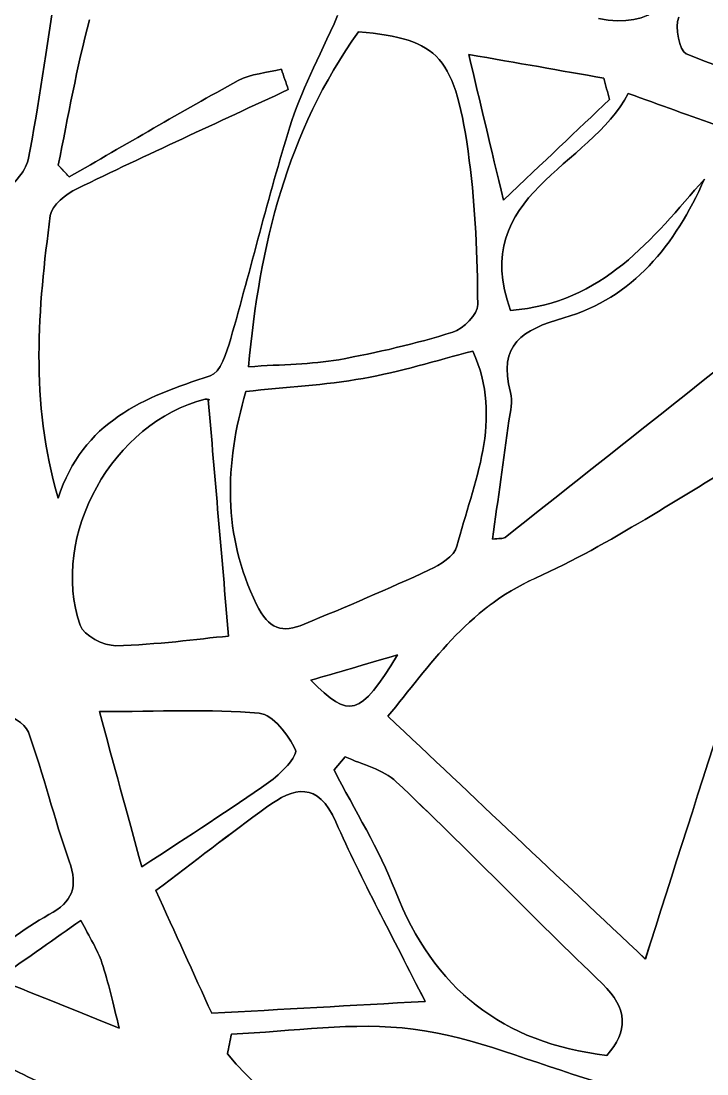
# Model space of a CAD drawing. Extents: x 105 to 524, y 66 to 486.
# Drawn here: x 239.05 to 267.65, y 292.14 to 336.03 of the extents above; entities that cross this region are included whole.
import ezdxf

# ---------------------------------------------------------------- set-up
doc = ezdxf.new("R2010")
doc.units = 0
doc.layers.add('tree', color=7, linetype='CONTINUOUS')

msp = doc.modelspace()

# ---------------------------------------------------------------- linework, layer by layer
at = {"layer": 'tree', "color": 7}
for p, q in [((263.592518, 332.765132), (263.592518, 332.765132)), ((263.592546, 332.765132), (263.592546, 332.765132)), ((264.37506, 333.016599), (264.37506, 333.016599)), ((264.375194, 333.016627), (264.375194, 333.016627)), ((240.599609, 330.024839), (241.059441, 329.537868)), ((240.599609, 330.024839), (240.599609, 330.024839)), ((240.599609, 330.024839), (241.059441, 329.537868)), ((240.599718, 330.024867), (240.599718, 330.024867)), ((248.529701, 321.620014), (248.529701, 321.620014)), ((248.529782, 321.619884), (248.529782, 321.619884)), ((248.421525, 320.592087), (248.421525, 320.592087)), ((248.421553, 320.59214), (248.421553, 320.59214)), ((247.702592, 310.393965), (247.702592, 310.39398)), ((247.702698, 310.394018), (247.702698, 310.394004)), ((254.752888, 309.608019), (254.752888, 309.608019)), ((254.752912, 309.608015), (254.752912, 309.608015)), ((252.100659, 304.819713), (252.562893, 305.362751)), ((252.100659, 304.819713), (252.562893, 305.362751)), ((252.562974, 305.362751), (252.100736, 304.819713)), ((252.562974, 305.362751), (252.100736, 304.819713)), ((252.562974, 305.362751), (252.562974, 305.362751)), ((244.079857, 300.770682), (244.079857, 300.770682)), ((244.07991, 300.770706), (244.07991, 300.770706)), ((244.671307, 299.784294), (244.671307, 299.784294)), ((244.671335, 299.784188), (244.671335, 299.784188)), ((241.542506, 298.539789), (241.542506, 298.539789)), ((241.542521, 298.539683), (241.542521, 298.539683))]:
    msp.add_line(p, q, dxfattribs=at)
for points in [[(104.943981, 275.896663), (104.943988, 391.738389), (198.852265, 485.646659), (314.693991, 485.646659)], [(263.136659, 336.134696), (265.347161, 335.699252), (266.625183, 336.838456), (266.077764, 339.008212)], [(263.136694, 336.134696), (265.347196, 335.699252), (266.625218, 336.838456), (266.077799, 339.008212)], [(266.078049, 339.008212), (266.625201, 336.838456), (265.347178, 335.699252), (263.136941, 336.134696)], [(266.078049, 339.008212), (266.625201, 336.838456), (265.347178, 335.699252), (263.136941, 336.134696)], [(239.33948, 330.253915), (239.803584, 332.548082), (240.105865, 334.875089), (240.505079, 337.435966)], [(239.33948, 330.253901), (239.803584, 332.548068), (240.105865, 334.875075), (240.505079, 337.435952)], [(240.505135, 337.435843), (240.105918, 334.874962), (239.803368, 332.548223), (239.339533, 330.253788)], [(240.505135, 337.435843), (240.105918, 334.874962), (239.803368, 332.548223), (239.339533, 330.253788)], [(250.254202, 331.621119), (250.702819, 333.073495), (251.451046, 334.433227), (252.249742, 336.261512)], [(250.254202, 331.621119), (250.702819, 333.073495), (251.451046, 334.433227), (252.249742, 336.261512)], [(252.249848, 336.261273), (251.450884, 334.433252), (250.702925, 333.07352), (250.254308, 331.621144)], [(252.249848, 336.261273), (251.450884, 334.433252), (250.702925, 333.07352), (250.254308, 331.621144)], [(241.90567, 336.087441), (241.364393, 334.095496), (241.016448, 332.05069), (240.599609, 330.024839)], [(241.90567, 336.087441), (241.364393, 334.095496), (241.016448, 332.05069), (240.599609, 330.024839)], [(240.599718, 330.024867), (241.016289, 332.050718), (241.364502, 334.095256), (241.905511, 336.087466)], [(240.599718, 330.024867), (241.016289, 332.050718), (241.364502, 334.095256), (241.905511, 336.087466)], [(266.479648, 336.196901), (266.296196, 335.796431), (266.509564, 334.784308), (266.789408, 334.670305)], [(266.789426, 334.670305), (266.509574, 334.784308), (266.296214, 335.796431), (266.479666, 336.196901)], [(266.789426, 334.670305), (266.509574, 334.784308), (266.296214, 335.796431), (266.479666, 336.196901)], [(266.479683, 336.196901), (266.296232, 335.796431), (266.509599, 334.784308), (266.789443, 334.670305)], [(253.126681, 335.587118), (250.118548, 331.405932), (249.001548, 326.652604), (248.529701, 321.620014)], [(253.126681, 335.587118), (250.118548, 331.405932), (249.001548, 326.652604), (248.529701, 321.620014)], [(248.529782, 321.619884), (249.001629, 326.65247), (250.11863, 331.406066), (253.126494, 335.587252)], [(248.529782, 321.619884), (249.001629, 326.65247), (250.11863, 331.406066), (253.126494, 335.587252)], [(253.126494, 335.587252), (256.499924, 335.287698), (257.169112, 334.583405), (257.743766, 330.217734)], [(253.126494, 335.587252), (256.499924, 335.287698), (257.169112, 334.583405), (257.743766, 330.217734)], [(257.743953, 330.2176), (257.169299, 334.583536), (256.499847, 335.287832), (253.126681, 335.587118)], [(257.743953, 330.2176), (257.169299, 334.583536), (256.499847, 335.287832), (253.126681, 335.587118)], [(259.165669, 328.568727), (258.638008, 330.784401), (258.204614, 332.602805), (257.718613, 334.642806)], [(257.718613, 334.642806), (259.756346, 334.285318), (261.55348, 333.969748), (263.350347, 333.654442)], [(259.165669, 328.568727), (258.638008, 330.784401), (258.204614, 332.602805), (257.718613, 334.642806)], [(257.718613, 334.642806), (259.756346, 334.285318), (261.55348, 333.969748), (263.350347, 333.654442)], [(263.350319, 333.654442), (261.553452, 333.970016), (259.756317, 334.285318), (257.718853, 334.642806)], [(257.718853, 334.642806), (258.204854, 332.602805), (258.637984, 330.784401), (259.165908, 328.568727)], [(263.350319, 333.654442), (261.553452, 333.970016), (259.756317, 334.285318), (257.718853, 334.642806)], [(257.718853, 334.642806), (258.204854, 332.602805), (258.637984, 330.784401), (259.165908, 328.568727)], [(266.789408, 334.670305), (268.815122, 333.843732), (270.90546, 333.174947), (273.457497, 332.289104)], [(273.457515, 332.289104), (270.905478, 333.174947), (268.815139, 333.843732), (266.789426, 334.670305)], [(273.457515, 332.289104), (270.905478, 333.174947), (268.815139, 333.843732), (266.789426, 334.670305)], [(266.789443, 334.670305), (268.815157, 333.843732), (270.905496, 333.174947), (273.457532, 332.289104)], [(248.104582, 333.55219), (248.632775, 333.841598), (249.301695, 333.874435), (249.905725, 334.025279)], [(248.104582, 333.55219), (248.632775, 333.841598), (249.301695, 333.874435), (249.905725, 334.025279)], [(249.90583, 334.025307), (249.301801, 333.874463), (248.632881, 333.841623), (248.104692, 333.552218)], [(249.90583, 334.025307), (249.301801, 333.874463), (248.632881, 333.841623), (248.104692, 333.552218)], [(249.905725, 334.025279), (250.001588, 333.743349), (250.097452, 333.461685), (250.19332, 333.179752)], [(249.905725, 334.025279), (250.001588, 333.743349), (250.097452, 333.461685), (250.19332, 333.179752)], [(250.193157, 333.17978), (250.097562, 333.461709), (250.001694, 333.743374), (249.90583, 334.025307)], [(250.193157, 333.17978), (250.097562, 333.461709), (250.001694, 333.743374), (249.90583, 334.025307)], [(263.592518, 332.765132), (263.511877, 333.061747), (263.430964, 333.358095), (263.350319, 333.654442)], [(263.592518, 332.765132), (263.511877, 333.061747), (263.430964, 333.358095), (263.350319, 333.654442)], [(263.350347, 333.654442), (263.430992, 333.358095), (263.511901, 333.061479), (263.592546, 332.765132)], [(263.350347, 333.654442), (263.430992, 333.358095), (263.511901, 333.061479), (263.592546, 332.765132)], [(248.104692, 333.552218), (245.734233, 332.25389), (243.404101, 330.882674), (241.059282, 329.537893)], [(248.104692, 333.552218), (245.734233, 332.25389), (243.404101, 330.882674), (241.059282, 329.537893)], [(241.059441, 329.537868), (243.403995, 330.882914), (245.734396, 332.253862), (248.104582, 333.55219)], [(241.059441, 329.537868), (243.403995, 330.882914), (245.734396, 332.253862), (248.104582, 333.55219)], [(250.19332, 333.179752), (247.250878, 331.80854), (244.298555, 330.457884), (241.376944, 329.043951)], [(250.19332, 333.179752), (247.250878, 331.80854), (244.298555, 330.457884), (241.376944, 329.043951)], [(241.37705, 329.043979), (244.298664, 330.457909), (247.250984, 331.808564), (250.193157, 333.17978)], [(241.37705, 329.043979), (244.298664, 330.457909), (247.250984, 331.808564), (250.193157, 333.17978)], [(259.461113, 323.97022), (257.700561, 328.783618), (262.792623, 329.952996), (264.37506, 333.016599)], [(259.461113, 323.97022), (257.700561, 328.783618), (262.792623, 329.952996), (264.37506, 333.016599)], [(264.375194, 333.016627), (262.792753, 329.95302), (257.700695, 328.783378), (259.460979, 323.970248)], [(264.375194, 333.016627), (262.792753, 329.95302), (257.700695, 328.783378), (259.460979, 323.970248)], [(263.592546, 332.765132), (262.219729, 331.463601), (260.846641, 330.162069), (259.165669, 328.568727)], [(263.592546, 332.765132), (262.219729, 331.463601), (260.846641, 330.162069), (259.165669, 328.568727)], [(259.165908, 328.568727), (260.846616, 330.162334), (262.219701, 331.463601), (263.592518, 332.765132)], [(259.165908, 328.568727), (260.846616, 330.162334), (262.219701, 331.463601), (263.592518, 332.765132)], [(264.37506, 333.016599), (267.008811, 332.056804), (269.460712, 331.203801), (271.876562, 330.258956)], [(264.37506, 333.016599), (267.008811, 332.056804), (269.460712, 331.203801), (271.876562, 330.258956)], [(271.876696, 330.258981), (269.460578, 331.203826), (267.008677, 332.056564), (264.375194, 333.016627)], [(271.876696, 330.258981), (269.460578, 331.203826), (267.008677, 332.056564), (264.375194, 333.016627)], [(250.254308, 331.621144), (249.353338, 328.704377), (248.636353, 325.731547), (247.793863, 322.796094)], [(250.254308, 331.621144), (249.353338, 328.704377), (248.636353, 325.731547), (247.793863, 322.796094)], [(247.794025, 322.796066), (248.636247, 325.731519), (249.353497, 328.704353), (250.254202, 331.621119)], [(247.794025, 322.796066), (248.636247, 325.731519), (249.353497, 328.704353), (250.254202, 331.621119)], [(238.146907, 328.896317), (238.657208, 329.098691), (239.233467, 329.729567), (239.33948, 330.253915)], [(238.146908, 328.896303), (238.657208, 329.098677), (239.233467, 329.729553), (239.33948, 330.253901)], [(239.339533, 330.253788), (239.233519, 329.729705), (238.657264, 329.098564), (238.14696, 328.896458)], [(239.339533, 330.253788), (239.233519, 329.729705), (238.657264, 329.098564), (238.14696, 328.896458)], [(257.743766, 330.217734), (258.005192, 328.232731), (258.081032, 326.215689), (258.094649, 324.211999)], [(257.743766, 330.217734), (258.005192, 328.232731), (258.081032, 326.215689), (258.094649, 324.211999)], [(258.094836, 324.212133), (258.080937, 326.215558), (258.005114, 328.232597), (257.743953, 330.2176)], [(258.094836, 324.212133), (258.080937, 326.215558), (258.005114, 328.232597), (257.743953, 330.2176)], [(241.059282, 329.537893), (240.906272, 329.700216), (240.752993, 329.862543), (240.599718, 330.024867)], [(241.059282, 329.537893), (240.906272, 329.700216), (240.752993, 329.862543), (240.599718, 330.024867)], [(259.460979, 323.970248), (263.344713, 324.269802), (265.362418, 326.967642), (267.545682, 329.444424)], [(259.460979, 323.970248), (263.344713, 324.269802), (265.362418, 326.967642), (267.545682, 329.444424)], [(267.545548, 329.444396), (265.362284, 326.967614), (263.344579, 324.269774), (259.461113, 323.97022)], [(267.545548, 329.444396), (265.362284, 326.967614), (263.344579, 324.269774), (259.461113, 323.97022)], [(261.686036, 323.661592), (264.576669, 324.488164), (266.323604, 326.689688), (267.545548, 329.444396)], [(261.686036, 323.661592), (264.576669, 324.488164), (266.323604, 326.689688), (267.545548, 329.444396)], [(267.545682, 329.444424), (266.323738, 326.689716), (264.576803, 324.488189), (261.686167, 323.661617)], [(267.545682, 329.444424), (266.323738, 326.689716), (264.576803, 324.488189), (261.686167, 323.661617)], [(241.376944, 329.043951), (240.921385, 328.823694), (240.324298, 328.351938), (240.269021, 327.933311)], [(241.376944, 329.043951), (240.921385, 328.823694), (240.324298, 328.351938), (240.269021, 327.933311)], [(240.26913, 327.933339), (240.324404, 328.351963), (240.921491, 328.823719), (241.37705, 329.043979)], [(240.26913, 327.933339), (240.324404, 328.351963), (240.921491, 328.823719), (241.37705, 329.043979)], [(240.59678, 316.148537), (239.40848, 320.174874), (239.757225, 324.060249), (240.26913, 327.933339)], [(240.59678, 316.148537), (239.40848, 320.174874), (239.757225, 324.060249), (240.26913, 327.933339)], [(240.269021, 327.933311), (239.757387, 324.06022), (239.408642, 320.174849), (240.596939, 316.148512)], [(240.269021, 327.933311), (239.757387, 324.06022), (239.408642, 320.174849), (240.596939, 316.148512)], [(273.191704, 325.72108), (268.638782, 321.866144), (263.911225, 318.217317), (259.234936, 314.50842)], [(273.191704, 325.72108), (268.638782, 321.866144), (263.911225, 318.217317), (259.234936, 314.50842)], [(259.235071, 314.508448), (263.911359, 318.217345), (268.638648, 321.866172), (273.191834, 325.721109)], [(259.235071, 314.508448), (263.911359, 318.217345), (268.638648, 321.866172), (273.191834, 325.721109)], [(258.094649, 324.211999), (258.097472, 323.818201), (257.496493, 323.198807), (257.056957, 323.063715)], [(258.094649, 324.211999), (258.097472, 323.818201), (257.496493, 323.198807), (257.056957, 323.063715)], [(257.057144, 323.063849), (257.496416, 323.198673), (258.097507, 323.818335), (258.094836, 324.212133)], [(257.057144, 323.063849), (257.496416, 323.198673), (258.097507, 323.818335), (258.094836, 324.212133)], [(259.464316, 320.550462), (258.909954, 322.543742), (259.977287, 323.173016), (261.686036, 323.661592)], [(259.464316, 320.550462), (258.909954, 322.543742), (259.977287, 323.173016), (261.686036, 323.661592)], [(261.686167, 323.661617), (259.977156, 323.173044), (258.910088, 322.54377), (259.46445, 320.550491)], [(261.686167, 323.661617), (259.977156, 323.173044), (258.910088, 322.54377), (259.46445, 320.550491)], [(247.793863, 322.796094), (247.63017, 322.225021), (247.351388, 321.369348), (246.938288, 321.23906)], [(247.793863, 322.796094), (247.63017, 322.225021), (247.351388, 321.369348), (246.938288, 321.23906)], [(246.938447, 321.239035), (247.35155, 321.36932), (247.630065, 322.224993), (247.794025, 322.796066)], [(246.938447, 321.239035), (247.35155, 321.36932), (247.630065, 322.224993), (247.794025, 322.796066)], [(257.056957, 323.063715), (255.498551, 322.585016), (253.901423, 322.202969), (252.295219, 321.9173)], [(257.056957, 323.063715), (255.498551, 322.585016), (253.901423, 322.202969), (252.295219, 321.9173)], [(252.295406, 321.917166), (253.901346, 322.203103), (255.498469, 322.584886), (257.057144, 323.063849)], [(252.295406, 321.917166), (253.901346, 322.203103), (255.498469, 322.584886), (257.057144, 323.063849)], [(253.317848, 321.135925), (254.848483, 321.405578), (256.343069, 321.878935), (257.889996, 322.272198)], [(253.317848, 321.135925), (254.848483, 321.405578), (256.343069, 321.878935), (257.889996, 322.272198)], [(257.890021, 322.272251), (256.343097, 321.878988), (254.848512, 321.405363), (253.317876, 321.135978)], [(257.890021, 322.272251), (256.343097, 321.878988), (254.848512, 321.405363), (253.317876, 321.135978)], [(257.889996, 322.272198), (259.193651, 319.421909), (257.914302, 316.790546), (257.225617, 314.137823)], [(257.889996, 322.272198), (259.193651, 319.421909), (257.914302, 316.790546), (257.225617, 314.137823)], [(257.225641, 314.137876), (257.91432, 316.790599), (259.193679, 319.421962), (257.890021, 322.272251)], [(257.225641, 314.137876), (257.91432, 316.790599), (259.193679, 319.421962), (257.890021, 322.272251)], [(248.529701, 321.620014), (249.975687, 321.725205), (251.154639, 321.714259), (252.295406, 321.917166)], [(248.529701, 321.620014), (249.975687, 321.725205), (251.154639, 321.714259), (252.295406, 321.917166)], [(252.295219, 321.9173), (251.15472, 321.714128), (249.975765, 321.725071), (248.529782, 321.619884)], [(252.295219, 321.9173), (251.15472, 321.714128), (249.975765, 321.725071), (248.529782, 321.619884)], [(246.938288, 321.23906), (244.182237, 320.369505), (241.62112, 319.334952), (240.59678, 316.148537)], [(246.938288, 321.23906), (244.182237, 320.369505), (241.62112, 319.334952), (240.59678, 316.148537)], [(240.596939, 316.148512), (241.621014, 319.334928), (244.182131, 320.369477), (246.938447, 321.239035)], [(240.596939, 316.148512), (241.621014, 319.334928), (244.182131, 320.369477), (246.938447, 321.239035)], [(248.421525, 320.592087), (250.080872, 320.767759), (251.716716, 320.853728), (253.317848, 321.135925)], [(248.421525, 320.592087), (250.080872, 320.767759), (251.716716, 320.853728), (253.317848, 321.135925)], [(253.317876, 321.135978), (251.716745, 320.853781), (250.080896, 320.767812), (248.421553, 320.59214)], [(253.317876, 321.135978), (251.716745, 320.853781), (250.080896, 320.767812), (248.421553, 320.59214)], [(248.870142, 311.715774), (247.455933, 314.62266), (247.533372, 317.521541), (248.421525, 320.592087)], [(248.870142, 311.715774), (247.455933, 314.62266), (247.533372, 317.521541), (248.421525, 320.592087)], [(248.421553, 320.59214), (247.5334, 317.521594), (247.455958, 314.622716), (248.870167, 311.715827)], [(248.421553, 320.59214), (247.5334, 317.521594), (247.455958, 314.622716), (248.870167, 311.715827)], [(259.46445, 320.550491), (259.56459, 320.1898), (259.450022, 319.759961), (259.39689, 319.367232)], [(259.46445, 320.550491), (259.56459, 320.1898), (259.450022, 319.759961), (259.39689, 319.367232)], [(259.397024, 319.367203), (259.450163, 319.759933), (259.56472, 320.189772), (259.464316, 320.550462)], [(259.397024, 319.367203), (259.450163, 319.759933), (259.56472, 320.189772), (259.464316, 320.550462)], [(246.729627, 320.268572), (242.901971, 319.325865), (240.225763, 314.57494), (241.511797, 310.843881)], [(246.729627, 320.268572), (242.901971, 319.325865), (240.225763, 314.57494), (241.511797, 310.843881)], [(241.511688, 310.843842), (240.225922, 314.574897), (242.901865, 319.325823), (246.729522, 320.268533)], [(241.511688, 310.843842), (240.225922, 314.574897), (242.901865, 319.325823), (246.729522, 320.268533)], [(246.729522, 320.268533), (246.844079, 320.296579), (246.984005, 320.221811), (246.856095, 320.248495)], [(246.729522, 320.268533), (246.844079, 320.296579), (246.984005, 320.221811), (246.856095, 320.248495)], [(246.856201, 320.248534), (246.983843, 320.221829), (246.843924, 320.296593), (246.729627, 320.268572)], [(246.856201, 320.248534), (246.983843, 320.221829), (246.843924, 320.296593), (246.729627, 320.268572)], [(246.856095, 320.248495), (247.135678, 316.994798), (247.408855, 313.815056), (247.702592, 310.393965)], [(246.856095, 320.248495), (247.135678, 316.994798), (247.408855, 313.815056), (247.702592, 310.393965)], [(247.702698, 310.394004), (247.408693, 313.815099), (247.135519, 316.99484), (246.856201, 320.248534)], [(247.702698, 310.394004), (247.408693, 313.815099), (247.135519, 316.99484), (246.856201, 320.248534)], [(259.39689, 319.367232), (259.176322, 317.73598), (258.941334, 316.106327), (258.705276, 314.432089)], [(259.39689, 319.367232), (259.176322, 317.73598), (258.941334, 316.106327), (258.705276, 314.432089)], [(258.705406, 314.432329), (258.9412, 316.106302), (259.176457, 317.735952), (259.397024, 319.367203)], [(258.705406, 314.432329), (258.9412, 316.106302), (259.176457, 317.735952), (259.397024, 319.367203)], [(265.084168, 296.929362), (267.403086, 304.193374), (269.723605, 311.462194), (272.224909, 319.297283)], [(265.084168, 296.929362), (267.403086, 304.193374), (269.723605, 311.462194), (272.224909, 319.297283)], [(272.224775, 319.297149), (269.723739, 311.462328), (267.40322, 304.193508), (265.084302, 296.929228)], [(272.224775, 319.297149), (269.723739, 311.462328), (267.40322, 304.193508), (265.084302, 296.929228)], [(260.507081, 312.814321), (263.647661, 314.226381), (266.527619, 316.214855), (269.531476, 317.933945)], [(260.507081, 312.814321), (263.647661, 314.226381), (266.527619, 316.214855), (269.531476, 317.933945)], [(269.53161, 317.934079), (266.527749, 316.214721), (263.647527, 314.226247), (260.507215, 312.814187)], [(269.53161, 317.934079), (266.527749, 316.214721), (263.647527, 314.226247), (260.507215, 312.814187)], [(258.705276, 314.432089), (258.990733, 314.46947), (259.150686, 314.441438), (259.235071, 314.508448)], [(258.705276, 314.432089), (258.990733, 314.46947), (259.150686, 314.441438), (259.235071, 314.508448)], [(259.234936, 314.50842), (259.150552, 314.44141), (258.990599, 314.469441), (258.705406, 314.432329)], [(259.234936, 314.50842), (259.150552, 314.44141), (258.990599, 314.469441), (258.705406, 314.432329)], [(257.225617, 314.137823), (257.120136, 313.731748), (256.525187, 313.361176), (256.073899, 313.152398)], [(257.225617, 314.137823), (257.120136, 313.731748), (256.525187, 313.361176), (256.073899, 313.152398)], [(256.073928, 313.152451), (256.525215, 313.361229), (257.120164, 313.731801), (257.225641, 314.137876)], [(256.073928, 313.152451), (256.525215, 313.361229), (257.120164, 313.731801), (257.225641, 314.137876)], [(256.073899, 313.152398), (254.355007, 312.356528), (252.608609, 311.618595), (250.860073, 310.889202)], [(256.073899, 313.152398), (254.355007, 312.356528), (252.608609, 311.618595), (250.860073, 310.889202)], [(250.860101, 310.889255), (252.608634, 311.618648), (254.355032, 312.356581), (256.073928, 313.152451)], [(250.860101, 310.889255), (252.608634, 311.618648), (254.355032, 312.356581), (256.073928, 313.152451)], [(254.349024, 307.051004), (256.094622, 309.157751), (257.633537, 311.522399), (260.507081, 312.814321)], [(254.349024, 307.051004), (256.094622, 309.157751), (257.633537, 311.522399), (260.507081, 312.814321)], [(260.507215, 312.814187), (257.633671, 311.522265), (256.094488, 309.157885), (254.349158, 307.05087)], [(260.507215, 312.814187), (257.633671, 311.522265), (256.094488, 309.157885), (254.349158, 307.05087)], [(250.860073, 310.889202), (249.948958, 310.509289), (249.38071, 310.666007), (248.870142, 311.715774)], [(250.860073, 310.889202), (249.948958, 310.509289), (249.38071, 310.666007), (248.870142, 311.715774)], [(248.870167, 311.715827), (249.380735, 310.666059), (249.948982, 310.509341), (250.860101, 310.889255)], [(248.870167, 311.715827), (249.380735, 310.666059), (249.948982, 310.509341), (250.860101, 310.889255)], [(243.007078, 309.993506), (242.498111, 309.98257), (241.656687, 310.422812), (241.511688, 310.843842)], [(243.007078, 309.993506), (242.498111, 309.98257), (241.656687, 310.422812), (241.511688, 310.843842)], [(241.511797, 310.843881), (241.656796, 310.422854), (242.498217, 309.982602), (243.006915, 309.993549)], [(241.511797, 310.843881), (241.656796, 310.422854), (242.498217, 309.982602), (243.006915, 309.993549)], [(243.006915, 309.993549), (244.701508, 310.030657), (246.391832, 310.269072), (247.702698, 310.394018)], [(243.006915, 309.993549), (244.701508, 310.030657), (246.391832, 310.269072), (247.702698, 310.394018)], [(247.702592, 310.39398), (246.391991, 310.269033), (244.70167, 310.030618), (243.007078, 309.993506)], [(247.702592, 310.39398), (246.391991, 310.269033), (244.70167, 310.030618), (243.007078, 309.993506)], [(254.752888, 309.608019), (253.333338, 309.194465), (252.258798, 308.881297), (251.134587, 308.553711)], [(251.134587, 308.553711), (252.76242, 306.928598), (253.15496, 307.02231), (254.752888, 309.608019)], [(254.752912, 309.608015), (253.154984, 307.022306), (252.762445, 306.928594), (251.134612, 308.553707)], [(251.134612, 308.553707), (252.258823, 308.881293), (253.333363, 309.194461), (254.752912, 309.608015)], [(254.752912, 309.608015), (253.154984, 307.022306), (252.762445, 306.928594), (251.134612, 308.553707)], [(251.134612, 308.553707), (252.258823, 308.881293), (253.333363, 309.194461), (254.752912, 309.608015)], [(254.752912, 309.608015), (253.333363, 309.194461), (252.258823, 308.881293), (251.134612, 308.553707)], [(251.134612, 308.553707), (252.762445, 306.928594), (253.154984, 307.022306), (254.752912, 309.608015)], [(248.981521, 307.174484), (246.92029, 307.357364), (244.833158, 307.246567), (242.314497, 307.246567)], [(248.981521, 307.174484), (246.92029, 307.357364), (244.833158, 307.246567), (242.314497, 307.246567)], [(242.31455, 307.246327), (244.833211, 307.246327), (246.920343, 307.357124), (248.981574, 307.174508)], [(242.31455, 307.246327), (244.833211, 307.246327), (246.920343, 307.357124), (248.981574, 307.174508)], [(238.157805, 307.154474), (238.575444, 307.144314), (239.222199, 306.751867), (239.353044, 306.388774)], [(238.157805, 307.154474), (238.575444, 307.144314), (239.222199, 306.751867), (239.353044, 306.388774)], [(239.353097, 306.388759), (239.222252, 306.751852), (238.575497, 307.144314), (238.157858, 307.15446)], [(239.353097, 306.388759), (239.222252, 306.751852), (238.575497, 307.144314), (238.157858, 307.15446)], [(242.314497, 307.246567), (242.916124, 305.039437), (243.448858, 303.084872), (244.079857, 300.770682)], [(242.314497, 307.246567), (242.916124, 305.039437), (243.448858, 303.084872), (244.079857, 300.770682)], [(244.07991, 300.770706), (243.448911, 303.084897), (242.916177, 305.039466), (242.31455, 307.246327)], [(244.07991, 300.770706), (243.448911, 303.084897), (242.916177, 305.039466), (242.31455, 307.246327)], [(250.491061, 305.641213), (250.209075, 306.273958), (249.551903, 307.124022), (248.981521, 307.174484)], [(250.491061, 305.641213), (250.209075, 306.273958), (249.551903, 307.124022), (248.981521, 307.174484)], [(248.981574, 307.174508), (249.551959, 307.124051), (250.209128, 306.273983), (250.491113, 305.641237)], [(248.981574, 307.174508), (249.551959, 307.124051), (250.209128, 306.273983), (250.491113, 305.641237)], [(265.084302, 296.929228), (261.415262, 300.388764), (257.937152, 303.667823), (254.349024, 307.051004)], [(265.084302, 296.929228), (261.415262, 300.388764), (257.937152, 303.667823), (254.349024, 307.051004)], [(254.349158, 307.05087), (257.937286, 303.667957), (261.415128, 300.38863), (265.084168, 296.929362)], [(254.349158, 307.05087), (257.937286, 303.667957), (261.415128, 300.38863), (265.084168, 296.929362)], [(239.353044, 306.388774), (239.990185, 304.621092), (240.429722, 302.782661), (241.056449, 301.010976)], [(239.353044, 306.388774), (239.990185, 304.621092), (240.429722, 302.782661), (241.056449, 301.010976)], [(241.056506, 301.010962), (240.429778, 302.782647), (239.990238, 304.621078), (239.353097, 306.388759)], [(241.056506, 301.010962), (240.429778, 302.782647), (239.990238, 304.621078), (239.353097, 306.388759)], [(249.37406, 304.285752), (249.859528, 304.628822), (250.600545, 305.395591), (250.491061, 305.641213)], [(249.37406, 304.285752), (249.859528, 304.628822), (250.600545, 305.395591), (250.491061, 305.641213)], [(250.491113, 305.641237), (250.600598, 305.395616), (249.859313, 304.628846), (249.374113, 304.285777)], [(250.491113, 305.641237), (250.600598, 305.395616), (249.859313, 304.628846), (249.374113, 304.285777)], [(252.562893, 305.362751), (253.28335, 305.024755), (254.152809, 304.84294), (254.699428, 304.322328)], [(252.562893, 305.362751), (253.28335, 305.024755), (254.152809, 304.84294), (254.699428, 304.322328)], [(254.699241, 304.322328), (254.152622, 304.84294), (253.283427, 305.024755), (252.562974, 305.362751)], [(254.699241, 304.322328), (254.152622, 304.84294), (253.283427, 305.024755), (252.562974, 305.362751)], [(254.662577, 299.75749), (253.979504, 301.511286), (252.964777, 303.136131), (252.100659, 304.819713)], [(254.662577, 299.75749), (253.979504, 301.511286), (252.964777, 303.136131), (252.100659, 304.819713)], [(252.100736, 304.819713), (252.964858, 303.136131), (253.979585, 301.511286), (254.662658, 299.75749)], [(252.100736, 304.819713), (252.964858, 303.136131), (253.979585, 301.511286), (254.662658, 299.75749)], [(244.079857, 300.770682), (246.126667, 302.118399), (247.780672, 303.159358), (249.37406, 304.285752)], [(244.079857, 300.770682), (246.126667, 302.118399), (247.780672, 303.159358), (249.37406, 304.285752)], [(249.374113, 304.285777), (247.780457, 303.159386), (246.12672, 302.118427), (244.07991, 300.770706)], [(249.374113, 304.285777), (247.780457, 303.159386), (246.12672, 302.118427), (244.07991, 300.770706)], [(252.176576, 302.645152), (251.417134, 304.354364), (250.438991, 304.093792), (249.28781, 303.259476)], [(252.176576, 302.645152), (251.417134, 304.354364), (250.438991, 304.093792), (249.28781, 303.259476)], [(249.28805, 303.259317), (250.438962, 304.09363), (251.417106, 304.35447), (252.176548, 302.644993)], [(249.28805, 303.259317), (250.438962, 304.09363), (251.417106, 304.35447), (252.176548, 302.644993)], [(263.291306, 295.89748), (260.401738, 298.679418), (257.603494, 301.556406), (254.699241, 304.322328)], [(263.291306, 295.89748), (260.401738, 298.679418), (257.603494, 301.556406), (254.699241, 304.322328)], [(254.699428, 304.322328), (257.603681, 301.556406), (260.401657, 298.679418), (263.291225, 295.89748)], [(254.699428, 304.322328), (257.603681, 301.556406), (260.401657, 298.679418), (263.291225, 295.89748)], [(244.671307, 299.784294), (246.264963, 300.987845), (247.757146, 302.150011), (249.28805, 303.259317)], [(244.671307, 299.784294), (246.264963, 300.987845), (247.757146, 302.150011), (249.28805, 303.259317)], [(249.28781, 303.259476), (247.757174, 302.15017), (246.264991, 300.988003), (244.671335, 299.784188)], [(249.28781, 303.259476), (247.757174, 302.15017), (246.264991, 300.988003), (244.671335, 299.784188)], [(252.176548, 302.644993), (253.256965, 300.213063), (254.538727, 297.870308), (255.897927, 295.163924)], [(252.176548, 302.644993), (253.256965, 300.213063), (254.538727, 297.870308), (255.897927, 295.163924)], [(255.897952, 295.163815), (254.538752, 297.870203), (253.256994, 300.212958), (252.176576, 302.645152)], [(255.897952, 295.163815), (254.538752, 297.870203), (253.256994, 300.212958), (252.176576, 302.645152)], [(241.056449, 301.010976), (241.435371, 299.940119), (241.202517, 299.317784), (240.207553, 298.78062)], [(241.056449, 301.010976), (241.435371, 299.940119), (241.202517, 299.317784), (240.207553, 298.78062)], [(240.207606, 298.780606), (241.20257, 299.318038), (241.435424, 299.940105), (241.056506, 301.010962)], [(240.207606, 298.780606), (241.20257, 299.318038), (241.435424, 299.940105), (241.056506, 301.010962)], [(247.001707, 294.668141), (246.233188, 296.355191), (245.480685, 298.007804), (244.671307, 299.784294)], [(247.001707, 294.668141), (246.233188, 296.355191), (245.480685, 298.007804), (244.671307, 299.784294)], [(244.671335, 299.784188), (245.480445, 298.007698), (246.233213, 296.35535), (247.001736, 294.668032)], [(244.671335, 299.784188), (245.480445, 298.007698), (246.233213, 296.35535), (247.001736, 294.668032)], [(263.482155, 292.909696), (259.117761, 293.423636), (256.241811, 295.702849), (254.662577, 299.75749)], [(263.482155, 292.909696), (259.117761, 293.423636), (256.241811, 295.702849), (254.662577, 299.75749)], [(254.662658, 299.75749), (256.241892, 295.702849), (259.117842, 293.423636), (263.481968, 292.909696)], [(254.662658, 299.75749), (256.241892, 295.702849), (259.117842, 293.423636), (263.481968, 292.909696)], [(240.207553, 298.78062), (239.12473, 298.195665), (238.178097, 297.339992), (237.065905, 296.836733)], [(240.207553, 298.78062), (239.12473, 298.195665), (238.178097, 297.339992), (237.065905, 296.836733)], [(237.065958, 296.836719), (238.178149, 297.339978), (239.124783, 298.195651), (240.207606, 298.780606)], [(237.065958, 296.836719), (238.178149, 297.339978), (239.124783, 298.195651), (240.207606, 298.780606)], [(241.542506, 298.539789), (240.4482, 297.770885), (239.406504, 297.039358), (238.057454, 296.091843)], [(241.542506, 298.539789), (240.4482, 297.770885), (239.406504, 297.039358), (238.057454, 296.091843)], [(238.057468, 296.091733), (239.406518, 297.039249), (240.448215, 297.771044), (241.542521, 298.539683)], [(238.057468, 296.091733), (239.406518, 297.039249), (240.448215, 297.771044), (241.542521, 298.539683)], [(242.420242, 296.777717), (242.236791, 297.324759), (241.906739, 297.822945), (241.542506, 298.539789)], [(242.420242, 296.777717), (242.236791, 297.324759), (241.906739, 297.822945), (241.542506, 298.539789)], [(241.542521, 298.539683), (241.906753, 297.822839), (242.236805, 297.324921), (242.420256, 296.777608)], [(241.542521, 298.539683), (241.906753, 297.822839), (242.236805, 297.324921), (242.420256, 296.777608)], [(243.146841, 294.044899), (242.88061, 295.069306), (242.700895, 295.940462), (242.420242, 296.777717)], [(243.146841, 294.044899), (242.88061, 295.069306), (242.700895, 295.940462), (242.420242, 296.777717)], [(242.420256, 296.777608), (242.700909, 295.940625), (242.880624, 295.069465), (243.146855, 294.044793)], [(242.420256, 296.777608), (242.700909, 295.940625), (242.880624, 295.069465), (243.146855, 294.044793)], [(238.057454, 296.091843), (239.923214, 295.341358), (241.454919, 294.725432), (243.146841, 294.044899)], [(238.057454, 296.091843), (239.923214, 295.341358), (241.454919, 294.725432), (243.146841, 294.044899)], [(243.146855, 294.044793), (241.454933, 294.725326), (239.923228, 295.341252), (238.057468, 296.091733)], [(243.146855, 294.044793), (241.454933, 294.725326), (239.923228, 295.341252), (238.057468, 296.091733)], [(263.291225, 295.89748), (264.374849, 294.854387), (264.354553, 293.912745), (263.482155, 292.909696)], [(263.291225, 295.89748), (264.374849, 294.854387), (264.354553, 293.912745), (263.482155, 292.909696)], [(263.481968, 292.909696), (264.354635, 293.912745), (264.374926, 294.854387), (263.291306, 295.89748)], [(263.481968, 292.909696), (264.354635, 293.912745), (264.374926, 294.854387), (263.291306, 295.89748)], [(255.897927, 295.163924), (252.806479, 294.991719), (249.933467, 294.831534), (247.001707, 294.668141)], [(255.897927, 295.163924), (252.806479, 294.991719), (249.933467, 294.831534), (247.001707, 294.668141)], [(247.001736, 294.668032), (249.933227, 294.831424), (252.806507, 294.991614), (255.897952, 295.163815)], [(247.001736, 294.668032), (249.933227, 294.831424), (252.806507, 294.991614), (255.897952, 295.163815)], [(247.818723, 293.801814), (250.351802, 293.901132), (252.927873, 294.330434), (255.405943, 294.007925)], [(247.818723, 293.801814), (250.351802, 293.901132), (252.927873, 294.330434), (255.405943, 294.007925)], [(255.406077, 294.008055), (252.927739, 294.330303), (250.351936, 293.901266), (247.818857, 293.801948)], [(255.406077, 294.008055), (252.927739, 294.330303), (250.351936, 293.901266), (247.818857, 293.801948)], [(247.655567, 292.97097), (247.710043, 293.248094), (247.764515, 293.524954), (247.818723, 293.801814)], [(247.655567, 292.97097), (247.710043, 293.248094), (247.764515, 293.524954), (247.818723, 293.801814)], [(247.818857, 293.801948), (247.764381, 293.525088), (247.710173, 293.247964), (247.655701, 292.971104)], [(247.818857, 293.801948), (247.764381, 293.525088), (247.710173, 293.247964), (247.655701, 292.971104)], [(255.405943, 294.007925), (257.943562, 293.677936), (260.385317, 292.611881), (263.013991, 291.824555)], [(255.405943, 294.007925), (257.943562, 293.677936), (260.385317, 292.611881), (263.013991, 291.824555)], [(263.014125, 291.824689), (260.385447, 292.612015), (257.943428, 293.678067), (255.406077, 294.008055)], [(263.014125, 291.824689), (260.385447, 292.612015), (257.943428, 293.678067), (255.406077, 294.008055)], [(237.213599, 293.062759), (238.570396, 292.397173), (239.464959, 291.958257), (240.387558, 291.505725)], [(237.213599, 293.062759), (238.570396, 292.397173), (239.464959, 291.958257), (240.387558, 291.505725)], [(240.387586, 291.505644), (239.464984, 291.958176), (238.570424, 292.397095), (237.213627, 293.062678)], [(240.387586, 291.505644), (239.464984, 291.958176), (238.570424, 292.397095), (237.213627, 293.062678)], [(261.41099, 282.150502), (257.427388, 286.471589), (251.525416, 288.426687), (247.655567, 292.97097)], [(261.41099, 282.150502), (257.427388, 286.471589), (251.525416, 288.426687), (247.655567, 292.97097)], [(247.655701, 292.971104), (251.52555, 288.426553), (257.427518, 286.471455), (261.411124, 282.150637)], [(247.655701, 292.971104), (251.52555, 288.426553), (257.427518, 286.471455), (261.411124, 282.150637)]]:
    msp.add_open_spline(points, degree=3, dxfattribs=at)

doc.saveas('drawing.dxf')
